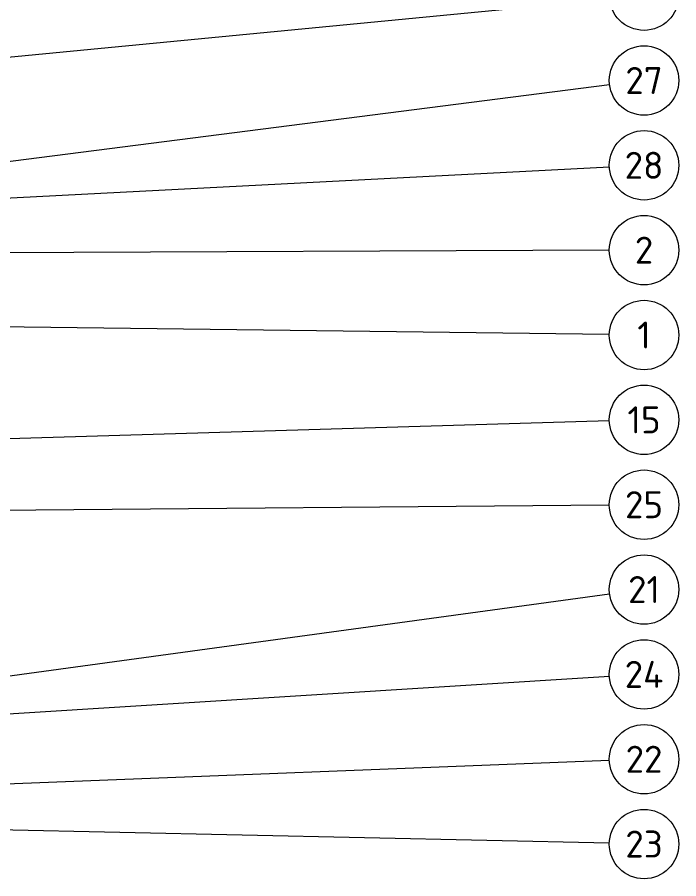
# Model space of a CAD drawing. Header units: millimetres. Extents: x 0 to 594, y 0 to 420.
# Drawn here: x 292.8 to 378.5, y 148.5 to 260.2 of the extents above; entities that cross this region are included whole.
import ezdxf
from ezdxf.enums import TextEntityAlignment as Align

# ---------------------------------------------------------------- set-up
doc = ezdxf.new("R2010")
doc.units = ezdxf.units.MM
doc.layers.add('06-TEXTO', color=7, linetype='CONTINUOUS', lineweight=25)
doc.layers.add('08-FINA', color=5, linetype='CONTINUOUS', lineweight=18)
doc.styles.add('ISO3098', font='isocpeur.ttf')

msp = doc.modelspace()

# ---------------------------------------------------------------- linework, layer by layer
at = {"layer": '08-FINA'}
for p, q in [((369.52, 262.56), (228.1, 248.8)), ((369.54, 251.43), (229.75, 233.54)), ((369.51, 240.77), (232.65, 233.7)), ((369.5, 229.98), (235.11, 229.42)), ((369.5, 219.06), (240.9, 220.65)), ((369.5, 207.86), (250.23, 204.28)), ((369.5, 196.96), (241.24, 195.84)), ((369.54, 185.39), (230.17, 166.38)), ((369.51, 174.72), (208.38, 164.67)), ((369.5, 163.82), (212.61, 157.67)), ((369.5, 153.1), (224.61, 156.25))]:
    msp.add_line(p, q, dxfattribs=at)
for centre in [(374, 263), (374, 252), (374, 241), (374, 230), (374, 219), (374, 208), (374, 197), (374, 186), (374, 175), (374, 164), (374, 153)]:
    msp.add_circle(centre, 4.5, dxfattribs=at)

# ---------------------------------------------------------------- texts
at = {"layer": '06-TEXTO', "style": 'ISO3098'}
for s, p in [('27', (374, 252)), ('28', (374, 241)), ('2', (374, 230)), ('1', (374, 219)), ('15', (374, 208)), ('25', (374, 197)), ('21', (374, 186)), ('24', (374, 175)), ('22', (374, 164)), ('23', (374, 153))]:
    msp.add_text(s, height=3.5, dxfattribs=at).set_placement(p, align=Align.MIDDLE_CENTER)

doc.saveas('drawing.dxf')
